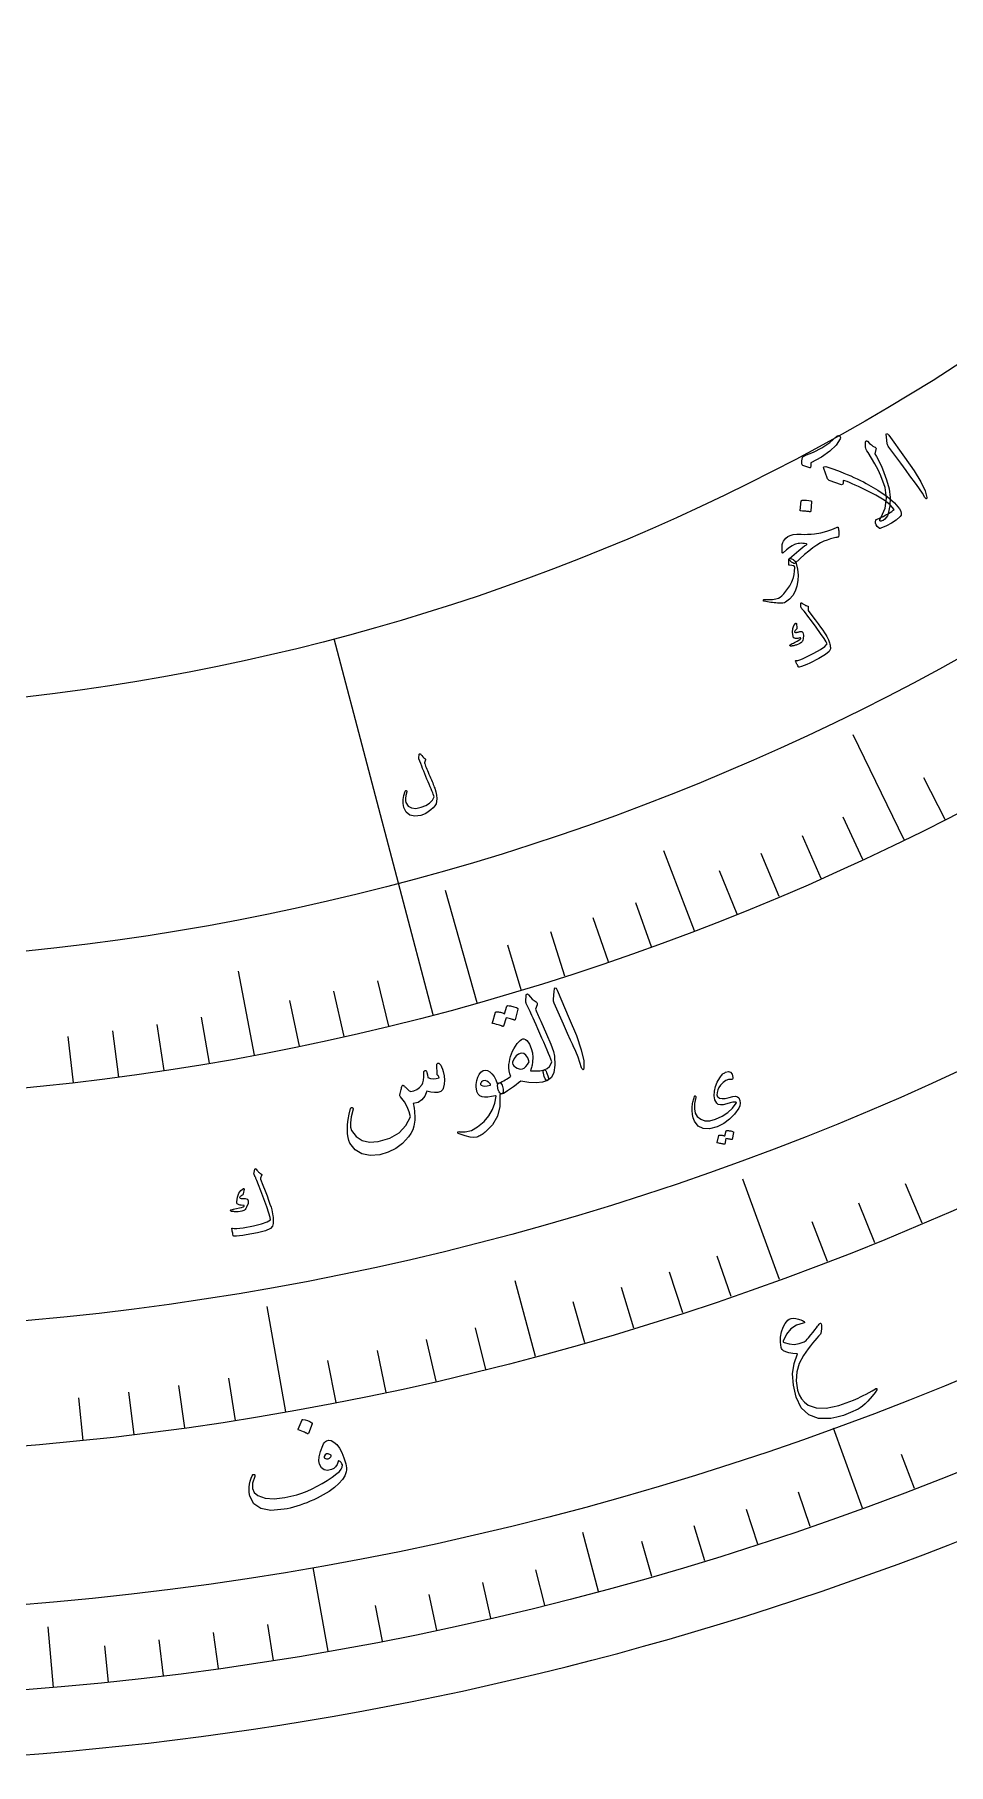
# Model space of a CAD drawing. Header units: millimetres. Extents: x -62 to 62, y -62 to 70.
# Drawn here: x 4.93 to 22.42, y -62 to -28.91 of the extents above; entities that cross this region are included whole.
import ezdxf

# ---------------------------------------------------------------- set-up
doc = ezdxf.new("R2010")
doc.units = ezdxf.units.MM
for name, color, linetype in [('CUT_OUTER', 1, 'Continuous'), ('ENGRAVE', 7, 'Continuous'), ('ENGRAVE_FINE', 8, 'Continuous'), ('TEXT', 5, 'Continuous')]:
    doc.layers.add(name, color=color, linetype=linetype)

msp = doc.modelspace()

# ---------------------------------------------------------------- linework, layer by layer
at = {"layer": 'CUT_OUTER'}
msp.add_arc((0.0001, -0.0001), 61.9999, 178.792518, 0.351695, dxfattribs=at)
at = {"layer": 'ENGRAVE'}
for points in [[(12.563, -47.6621), (10.6667, -40.4678)], [(21.5772, -44.3162), (20.6001, -42.3095)], [(17.5637, -46.0545), (16.9805, -44.5252)], [(13.4082, -47.4312), (12.8011, -45.2834)], [(9.1442, -48.4344), (8.8405, -46.826)], [(19.1908, -52.7262), (18.491, -50.8035)], [(14.5223, -54.1981), (14.134, -52.7488)], [(9.7434, -55.2576), (9.3881, -53.2426)], [(20.7811, -57.0957), (20.2245, -55.5664)], [(15.7258, -58.6897), (15.425, -57.5668)], [(10.5509, -59.8369), (10.2683, -58.2341)], [(5.2956, -60.5288), (5.1943, -59.3707)]]:
    msp.add_lwpolyline(points, dxfattribs=at)
for radius in [60.76, 60.76, 59.1325, 56.11, 56.11, 53.723, 49.29, 49.29, 46.686, 41.85, 41.85]:
    msp.add_circle((0, 0), radius, dxfattribs=at)
at = {"layer": 'ENGRAVE_FINE'}
for points in [[(22.36, -43.9265), (21.9549, -43.1308)], [(20.7874, -44.6921), (20.4109, -43.8826)], [(19.9909, -45.054), (19.6288, -44.238)], [(19.188, -45.4018), (18.8404, -44.5794)], [(18.3788, -45.7353), (18.0459, -44.9069)], [(16.743, -46.3592), (16.4397, -45.5195)], [(15.9167, -46.6493), (15.6284, -45.8044)], [(15.0854, -46.9248), (14.8121, -46.0748)], [(14.2491, -47.1854), (13.991, -46.3308)], [(10.8606, -48.0786), (10.6639, -47.2077)], [(11.7137, -47.8779), (11.5016, -47.0107)], [(10.004, -48.2641), (9.8228, -47.3899)], [(6.548, -48.8531), (6.4294, -47.9682)], [(7.4159, -48.7289), (7.2816, -47.8463)], [(8.2814, -48.5893), (8.1314, -47.7092)], [(5.678, -48.9619), (5.5752, -48.075)], [(21.9239, -51.6495), (21.6041, -50.8962)], [(21.0192, -52.0243), (20.7126, -51.2655)], [(20.108, -52.3832), (19.8147, -51.6192)], [(17.3389, -53.3638), (17.086, -52.5854)], [(18.2676, -53.053), (18.0012, -52.2792)], [(16.405, -53.6583), (16.1657, -52.8756)], [(15.466, -53.9364), (15.2404, -53.1497)], [(12.622, -54.6719), (12.4379, -53.8745)], [(13.5742, -54.4433), (13.3762, -53.6492)], [(11.6659, -54.8839), (11.4958, -54.0833)], [(10.7063, -55.0791), (10.5501, -54.2757)], [(6.8381, -55.6918), (6.7384, -54.8795)], [(7.809, -55.5639), (7.6951, -54.7535)], [(8.7775, -55.4192), (8.6495, -54.6109)], [(5.8651, -55.8026), (5.7795, -54.9887)], [(21.7744, -56.7243), (21.5245, -56.0732)], [(19.7815, -57.4497), (19.5544, -56.7902)], [(18.7759, -57.7862), (18.5603, -57.1228)], [(17.7645, -58.1051), (17.5606, -57.4381)], [(16.7477, -58.4063), (16.5555, -57.7358)], [(13.668, -59.2027), (13.5111, -58.5231)], [(14.6992, -58.9552), (14.5304, -58.2784)], [(12.6327, -59.4322), (12.4877, -58.75)], [(11.5936, -59.6437), (11.4605, -58.959)], [(8.4562, -60.1687), (8.3591, -59.478)], [(9.505, -60.0119), (9.3958, -59.323)], [(6.3511, -60.4272), (6.2782, -59.7335)], [(7.4048, -60.3071), (7.3198, -59.6148)]]:
    msp.add_lwpolyline(points, dxfattribs=at)
at = {"layer": 'TEXT'}
for points in [[(20.2906, -36.5963), (20.3044, -36.5867), (20.318, -36.5829), (20.3313, -36.585), (20.3444, -36.5928), (20.3547, -36.6044), (20.3597, -36.6173), (20.3595, -36.6318), (20.3539, -36.6476), (20.2738, -36.7644), (20.1537, -36.8796), (19.9936, -36.9927), (19.7935, -37.1033), (19.7943, -37.1243), (19.7941, -37.1434), (19.7929, -37.1607), (19.7908, -37.1762), (19.7877, -37.1873), (19.7832, -37.1945), (19.7771, -37.1977), (19.7695, -37.197), (19.6376, -37.1528), (19.6233, -37.1402), (19.6174, -37.1112), (19.6198, -37.066), (19.6304, -37.0045), (19.6359, -36.9927), (19.6451, -36.9825), (19.658, -36.9738), (19.6747, -36.9667), (19.8436, -36.9), (20.0027, -36.816), (20.1518, -36.7147), (20.2906, -36.5963)], [(21.2727, -38.0757), (21.2573, -38.116), (21.2355, -38.1511), (21.2075, -38.181), (21.1732, -38.2056), (21.1515, -38.2161), (21.1345, -38.221), (21.1223, -38.2202), (21.1149, -38.2138), (21.1119, -38.202), (21.1143, -38.1866), (21.1219, -38.1676), (21.1349, -38.1452), (21.2127, -37.9714), (21.2383, -37.7814), (21.2119, -37.5756), (21.1339, -37.3539), (21.0788, -37.2368), (21.0191, -37.1227), (20.9548, -37.0114), (20.8859, -36.9031), (20.8659, -36.8717), (20.8517, -36.8458), (20.8433, -36.8254), (20.8406, -36.8105), (20.8405, -36.7888), (20.8404, -36.7696), (20.8401, -36.7528), (20.8398, -36.7385), (20.8395, -36.7266), (20.8394, -36.717), (20.8394, -36.7098), (20.8395, -36.7048), (20.8413, -36.6976), (20.844, -36.692), (20.8476, -36.688), (20.8521, -36.6856), (20.8589, -36.6846), (20.8648, -36.6851), (20.8697, -36.687), (20.8736, -36.6903), (20.9144, -36.731), (20.9499, -36.7622), (20.9801, -36.7842), (21.005, -36.7967), (21.0234, -36.8053), (21.035, -36.8171), (21.0399, -36.8321), (21.038, -36.8504), (21.0181, -36.9318), (21.0486, -36.9834), (21.0783, -37.0381), (21.1072, -37.0957), (21.1352, -37.1564), (21.1626, -37.2201), (21.1895, -37.287), (21.2159, -37.3571), (21.2418, -37.4303), (21.2886, -37.6019), (21.3095, -37.7666), (21.3042, -37.9246), (21.2727, -38.0757)], [(21.237, -36.6075), (21.2345, -36.564), (21.2412, -36.5443), (21.2573, -36.5483), (21.2828, -36.576), (21.5828, -36.9967), (21.7666, -37.255), (21.8995, -37.4696), (21.9809, -37.6406), (22.0108, -37.7681), (22.0099, -37.7805), (22.0073, -37.7884), (22.003, -37.7918), (21.997, -37.7907), (21.9907, -37.7873), (21.9843, -37.7817), (21.978, -37.774), (21.9717, -37.7641), (21.9259, -37.6855), (21.8738, -37.6043), (21.8152, -37.5203), (21.7503, -37.4337), (21.7338, -37.4108), (21.6886, -37.3494), (21.6147, -37.2493), (21.5121, -37.1107), (21.2823, -36.8045), (21.2713, -36.7875), (21.2628, -36.7709), (21.257, -36.7546), (21.2537, -36.7386)], [(21.0486, -38.1856), (21.1153, -38.1561), (21.1749, -38.1281), (21.2276, -38.1015), (21.2733, -38.0766), (21.3121, -38.0533), (21.3444, -38.0316), (21.37, -38.0118), (21.389, -37.9936), (21.3105, -37.908), (21.1932, -37.8181), (21.0376, -37.7238), (20.844, -37.6245), (20.7704, -37.5893), (20.7023, -37.5574), (20.6397, -37.5288), (20.5827, -37.5036), (20.5312, -37.4819), (20.4853, -37.4638), (20.4451, -37.4494), (20.4104, -37.4387), (20.4092, -37.5015), (20.4008, -37.5135), (20.39, -37.5203), (20.377, -37.5217), (20.3616, -37.5178), (20.1624, -37.4488), (20.1421, -37.4388), (20.1252, -37.4253), (20.1118, -37.4085), (20.1018, -37.3884), (20.0406, -37.2139), (20.0368, -37.2013), (20.036, -37.1913), (20.038, -37.184), (20.0428, -37.1793), (20.0761, -37.1767), (20.1389, -37.1912), (20.2315, -37.2227), (20.354, -37.2709), (20.4224, -37.2989), (20.4891, -37.3271), (20.554, -37.3554), (20.6173, -37.3839), (20.6788, -37.4125), (20.7387, -37.4413), (20.7967, -37.4702), (20.8531, -37.4994), (21.0724, -37.6242), (21.2516, -37.7462), (21.3902, -37.8659), (21.4878, -37.9837), (21.5124, -38.0302), (21.5229, -38.0705), (21.5193, -38.1047), (21.5014, -38.1327), (21.423, -38.1994), (21.3349, -38.2586), (21.237, -38.3103), (21.1295, -38.3544), (21.1194, -38.3581), (21.1105, -38.3595), (21.1029, -38.3588), (21.0964, -38.3559), (21.0635, -38.3244), (21.0418, -38.2907), (21.0312, -38.2547), (21.0318, -38.2165), (21.0342, -38.2039), (21.0378, -38.1946), (21.0426, -38.1885), (21.0486, -38.1856)], [(19.6087, -37.8316), (19.6098, -37.8281), (19.6123, -37.825), (19.6162, -37.8224), (19.6214, -37.8203), (19.6647, -37.8164), (19.7076, -37.8169), (19.7501, -37.8216), (19.7923, -37.8307), (19.7971, -37.8329), (19.8003, -37.836), (19.802, -37.8399), (19.802, -37.8446), (19.7894, -38.0312), (19.7879, -38.0362), (19.7842, -38.0392), (19.7782, -38.0401), (19.77, -38.0389), (19.7629, -38.0379), (19.7518, -38.0365), (19.7367, -38.0349), (19.7177, -38.0329), (19.6945, -38.0307), (19.6669, -38.0285), (19.6349, -38.0261), (19.5985, -38.0236), (19.5934, -38.0227), (19.5901, -38.0209), (19.5887, -38.0181), (19.5891, -38.0143)], [(20.3156, -38.3455), (20.3199, -38.3657), (20.3233, -38.3859), (20.326, -38.4064), (20.3278, -38.427), (20.3286, -38.4476), (20.3282, -38.4683), (20.3266, -38.489), (20.3238, -38.5098), (20.322, -38.5165), (20.3182, -38.5217), (20.3123, -38.5252), (20.3044, -38.5272), (20.2868, -38.5303), (20.267, -38.5344), (20.245, -38.5393), (20.2208, -38.545), (20.1945, -38.5519), (20.1662, -38.56), (20.1359, -38.5695), (20.1036, -38.5802), (20.0416, -38.6042), (19.9755, -38.6372), (19.9054, -38.6793), (19.8312, -38.7304), (19.7525, -38.7905), (19.6693, -38.8594), (19.5813, -38.9371), (19.4886, -39.0237), (19.4791, -39.0294), (19.4647, -39.0279), (19.4456, -39.0192), (19.4217, -39.0031), (19.3998, -38.9857), (19.3838, -38.972), (19.3739, -38.9622), (19.37, -38.9561), (19.37, -38.9508), (19.371, -38.9462), (19.3729, -38.9423), (19.3757, -38.9391), (19.4251, -38.8954), (19.472, -38.8544), (19.5166, -38.8161), (19.5589, -38.7805), (19.5989, -38.7478), (19.6368, -38.7184), (19.6727, -38.6922), (19.7065, -38.6691), (19.7129, -38.6638), (19.7144, -38.6592), (19.7109, -38.6554), (19.7026, -38.6523), (19.6686, -38.6474), (19.6364, -38.6444), (19.6059, -38.6433), (19.5771, -38.6442), (19.5499, -38.647), (19.5242, -38.6518), (19.5, -38.6587), (19.4773, -38.6676), (19.4314, -38.6919), (19.38, -38.7264), (19.323, -38.7708), (19.2604, -38.8253), (19.2584, -38.828), (19.2562, -38.8297), (19.2537, -38.8303), (19.251, -38.8299), (19.2485, -38.8287), (19.2465, -38.8269), (19.2452, -38.8244), (19.2445, -38.8215), (19.2402, -38.7591), (19.24, -38.7064), (19.244, -38.6634), (19.2522, -38.63), (19.2664, -38.6021), (19.2873, -38.5738), (19.3149, -38.545), (19.3493, -38.5157), (19.3935, -38.4906), (19.4508, -38.4745), (19.5211, -38.4673), (19.6044, -38.4689), (19.6663, -38.4717), (19.7302, -38.4712), (19.7961, -38.4676), (19.864, -38.4609), (19.9855, -38.4403), (20.0963, -38.4129), (20.1963, -38.3787), (20.2853, -38.3378), (20.297, -38.3331), (20.3059, -38.3328), (20.3121, -38.3369), (20.3156, -38.3455)], [(19.371, -38.9532), (19.3738, -38.9429), (19.3802, -38.9363), (19.3903, -38.9335), (19.404, -38.9345), (19.4215, -38.9385), (19.4381, -38.945), (19.4539, -38.954), (19.4689, -38.9654), (19.4821, -38.9781), (19.4932, -38.9926), (19.5023, -39.0091), (19.5094, -39.0274), (19.5364, -39.1402), (19.5483, -39.2503), (19.545, -39.3576), (19.5264, -39.4622), (19.4931, -39.559), (19.4457, -39.643), (19.3844, -39.714), (19.3092, -39.7721), (19.287, -39.7807), (19.2534, -39.7858), (19.2082, -39.7873), (19.1515, -39.7853), (19.1209, -39.7833), (19.0899, -39.7806), (19.0586, -39.7771), (19.027, -39.7729), (18.9952, -39.7682), (18.9632, -39.7632), (18.9312, -39.758), (18.899, -39.7525), (18.8925, -39.7505), (18.888, -39.7467), (18.8856, -39.741), (18.8853, -39.7335), (18.8869, -39.7261), (18.8906, -39.7211), (18.8962, -39.7183), (18.9037, -39.7177), (18.947, -39.7191), (18.9874, -39.7191), (19.025, -39.7178), (19.0598, -39.7153), (19.092, -39.7113), (19.1219, -39.7058), (19.1494, -39.6988), (19.1745, -39.6903), (19.2037, -39.6731), (19.2366, -39.6457), (19.273, -39.608), (19.313, -39.5601), (19.3336, -39.5334), (19.3529, -39.5069), (19.3707, -39.4807), (19.3872, -39.4547), (19.4022, -39.4288), (19.4157, -39.403), (19.4277, -39.3771), (19.4382, -39.3512), (19.4565, -39.2967), (19.4705, -39.238), (19.4801, -39.1748), (19.4854, -39.1074), (19.4793, -39.0895), (19.4598, -39.0761), (19.427, -39.0674), (19.3808, -39.0632), (19.3747, -39.0625), (19.3705, -39.0602), (19.3681, -39.0564), (19.3677, -39.051)], [(19.6223, -39.7881), (19.6359, -39.7981), (19.6495, -39.8073), (19.663, -39.8156), (19.6764, -39.8231), (19.6899, -39.8296), (19.7035, -39.8352), (19.7173, -39.8399), (19.7311, -39.8436), (19.7372, -39.8466), (19.7412, -39.8516), (19.7431, -39.8585), (19.7429, -39.8675), (19.7393, -39.9161), (19.7392, -39.9213), (19.7393, -39.9255), (19.7398, -39.9288), (19.7406, -39.9311), (19.8113, -40.0228), (19.8746, -40.106), (19.9304, -40.1806), (19.9789, -40.2467), (20.0197, -40.3042), (20.0528, -40.3532), (20.0781, -40.3936), (20.0957, -40.4254), (20.1262, -40.4869), (20.1348, -40.5069), (20.1425, -40.5274), (20.1493, -40.5486), (20.1551, -40.5702), (20.16, -40.5925), (20.1638, -40.6153), (20.1666, -40.6388), (20.1682, -40.663), (20.145, -40.7115), (20.0712, -40.773), (19.9467, -40.8472), (19.7713, -40.9336), (19.7153, -40.9583), (19.6629, -40.9796), (19.614, -40.9976), (19.5685, -41.0123), (19.5639, -41.0125), (19.5599, -41.0114), (19.5567, -41.009), (19.5542, -41.0052), (19.5438, -40.9864), (19.5345, -40.9692), (19.5263, -40.9537), (19.5191, -40.9397), (19.5129, -40.9273), (19.5077, -40.9161), (19.5033, -40.9063), (19.4999, -40.8977), (19.4982, -40.8928), (19.4986, -40.8894), (19.5011, -40.8875), (19.5057, -40.8872), (19.5396, -40.882), (19.5809, -40.8703), (19.6295, -40.8521), (19.6856, -40.8273), (19.8502, -40.7474), (19.9749, -40.6768), (20.0599, -40.6157), (20.1053, -40.5645), (20.0863, -40.5263), (20.0442, -40.4608), (19.9789, -40.3678), (19.8907, -40.2473), (19.8015, -40.1272), (19.7336, -40.0364), (19.6872, -39.9751), (19.662, -39.9434), (19.6548, -39.9348), (19.6481, -39.9268), (19.6418, -39.9193), (19.636, -39.9124), (19.6308, -39.9062), (19.626, -39.9006), (19.6218, -39.8958), (19.6181, -39.8916), (19.6108, -39.8822), (19.6056, -39.8724), (19.6025, -39.8621), (19.6014, -39.8515), (19.6014, -39.7922), (19.6017, -39.788), (19.6028, -39.7849), (19.6045, -39.7828), (19.6069, -39.7817), (19.6107, -39.7819), (19.6145, -39.783), (19.6184, -39.7851), (19.6223, -39.7881)], [(19.5014, -40.1715), (19.5039, -40.1706), (19.5064, -40.1706), (19.5089, -40.1713), (19.5113, -40.1729), (19.5128, -40.1746), (19.5139, -40.1767), (19.5149, -40.179), (19.5156, -40.1817), (19.5218, -40.2611), (19.5219, -40.2695), (19.5211, -40.2763), (19.5193, -40.2816), (19.5167, -40.2854), (19.5032, -40.2975), (19.4927, -40.3099), (19.4852, -40.3225), (19.4808, -40.3354), (19.4813, -40.3408), (19.486, -40.3446), (19.4949, -40.3467), (19.508, -40.3472), (19.5162, -40.3462), (19.5245, -40.345), (19.533, -40.3435), (19.5417, -40.3418), (19.5505, -40.3397), (19.5597, -40.3373), (19.5692, -40.3345), (19.5791, -40.3314), (19.6172, -40.3293), (19.6407, -40.3517), (19.6494, -40.3985), (19.6432, -40.4699), (19.6376, -40.493), (19.6304, -40.5123), (19.6219, -40.5278), (19.6119, -40.5395), (19.5993, -40.5492), (19.5806, -40.5597), (19.5557, -40.5711), (19.5245, -40.5832), (19.5085, -40.5891), (19.493, -40.5941), (19.4781, -40.5983), (19.4637, -40.6016), (19.45, -40.6042), (19.4371, -40.6065), (19.425, -40.6085), (19.4137, -40.61), (19.406, -40.6095), (19.3998, -40.6077), (19.3951, -40.6046), (19.392, -40.6002), (19.3904, -40.5948), (19.391, -40.5902), (19.394, -40.5862), (19.3991, -40.5828), (19.4161, -40.5733), (19.4354, -40.5627), (19.4572, -40.5512), (19.4815, -40.5387), (19.5266, -40.5153), (19.5611, -40.4953), (19.5848, -40.4787), (19.5977, -40.4655), (19.599, -40.463), (19.5992, -40.4605), (19.5982, -40.458), (19.596, -40.4555), (19.594, -40.4542), (19.5911, -40.4535), (19.5874, -40.4535), (19.5829, -40.454), (19.5423, -40.4628), (19.5249, -40.4657), (19.5092, -40.4663), (19.4951, -40.4646), (19.4825, -40.4605), (19.4706, -40.4544), (19.4615, -40.4465), (19.4552, -40.4369), (19.4518, -40.4256), (19.4403, -40.3433), (19.4447, -40.2736), (19.4651, -40.2163), (19.5014, -40.1715)], [(12.2963, -42.6808), (12.2974, -42.6761), (12.2995, -42.6723), (12.3026, -42.6694), (12.3068, -42.6676), (12.3113, -42.6671), (12.3156, -42.6684), (12.3196, -42.6713), (12.3235, -42.6759), (12.3447, -42.7032), (12.3656, -42.726), (12.386, -42.7444), (12.4061, -42.7584), (12.4124, -42.7637), (12.4159, -42.7709), (12.4165, -42.78), (12.4142, -42.791), (12.4123, -42.7966), (12.4105, -42.8019), (12.4089, -42.8071), (12.4073, -42.812), (12.4059, -42.8166), (12.4045, -42.8208), (12.4032, -42.8246), (12.4019, -42.8281), (12.4, -42.8343), (12.3993, -42.8413), (12.3999, -42.8489), (12.4018, -42.8573), (12.4101, -42.8801), (12.4195, -42.9048), (12.43, -42.9315), (12.4416, -42.9602), (12.4543, -42.9908), (12.4679, -43.0234), (12.4824, -43.0581), (12.4979, -43.0947), (12.514, -43.1311), (12.5288, -43.1654), (12.5423, -43.1976), (12.5547, -43.2277), (12.5658, -43.2557), (12.576, -43.2818), (12.5851, -43.3059), (12.5932, -43.328), (12.6144, -43.3943), (12.6273, -43.4591), (12.632, -43.5226), (12.6283, -43.5846), (12.6184, -43.6233), (12.597, -43.6625), (12.5642, -43.7023), (12.52, -43.7425), (12.4701, -43.7796), (12.4218, -43.8094), (12.375, -43.832), (12.3299, -43.8474), (12.2107, -43.8638), (12.1166, -43.8436), (12.0477, -43.7869), (12.0039, -43.6939), (11.9898, -43.6195), (11.9892, -43.5429), (12.0022, -43.4643), (12.0285, -43.3836), (12.0309, -43.3786), (12.0338, -43.3752), (12.0373, -43.3732), (12.0414, -43.3727), (12.0461, -43.3731), (12.0499, -43.3744), (12.0528, -43.3764), (12.0548, -43.3792), (12.0569, -43.3836), (12.058, -43.3881), (12.058, -43.3927), (12.057, -43.3974), (12.0429, -43.4663), (12.0358, -43.5235), (12.0358, -43.5692), (12.0429, -43.6033), (12.0854, -43.6691), (12.1482, -43.7059), (12.2312, -43.7136), (12.3344, -43.692), (12.4228, -43.6562), (12.4938, -43.6113), (12.5472, -43.5573), (12.5831, -43.4942), (12.5753, -43.471), (12.5655, -43.4441), (12.5539, -43.4134), (12.5404, -43.379), (12.5248, -43.3409), (12.5072, -43.2988), (12.4874, -43.2529), (12.4656, -43.2032), (12.4437, -43.1517), (12.4223, -43.1009), (12.4016, -43.0509), (12.3815, -43.0016), (12.362, -42.953), (12.3433, -42.9051), (12.3253, -42.858), (12.3081, -42.8115), (12.2896, -42.7673), (12.2884, -42.762), (12.2877, -42.7569), (12.2876, -42.752), (12.2882, -42.7473)], [(14.3343, -47.4061), (14.3381, -47.3644), (14.3408, -47.3314), (14.3426, -47.3071), (14.3433, -47.2915), (14.3445, -47.2813), (14.3475, -47.2734), (14.3525, -47.2677), (14.3593, -47.2643), (14.3679, -47.2632), (14.376, -47.2654), (14.3836, -47.2709), (14.3907, -47.2796), (14.424, -47.3228), (14.4595, -47.36), (14.4972, -47.3912), (14.5371, -47.4165), (14.5487, -47.425), (14.5548, -47.4366), (14.5556, -47.4515), (14.5509, -47.4696), (14.5234, -47.5551), (14.5364, -47.5857), (14.5492, -47.6157), (14.5619, -47.6451), (14.5743, -47.6739), (14.5867, -47.7022), (14.5988, -47.7299), (14.6108, -47.7571), (14.6226, -47.7836), (14.732, -48.0295), (14.8123, -48.2233), (14.8635, -48.3651), (14.8853, -48.4549), (14.8913, -48.6281), (14.8711, -48.7635), (14.8247, -48.8611), (14.7522, -48.9208), (14.7499, -48.9215), (14.7476, -48.9222), (14.7453, -48.9229), (14.743, -48.9236), (14.7255, -48.9149), (14.7079, -48.8882), (14.6902, -48.8434), (14.6724, -48.7808), (14.6677, -48.757), (14.669, -48.7383), (14.6766, -48.7245), (14.6903, -48.7157), (14.7449, -48.6866), (14.7869, -48.6511), (14.8162, -48.609), (14.8329, -48.5605), (14.8164, -48.5134), (14.7964, -48.4603), (14.7728, -48.4011), (14.7457, -48.3358), (14.7152, -48.2647), (14.6817, -48.188), (14.6451, -48.1057), (14.6055, -48.0178), (14.5673, -47.9311), (14.5327, -47.8533), (14.5018, -47.7843), (14.4746, -47.7242), (14.4512, -47.6729), (14.432, -47.6302), (14.417, -47.5962), (14.4061, -47.5709), (14.3445, -47.4478), (14.3399, -47.4352), (14.3367, -47.424), (14.3348, -47.4144), (14.3343, -47.4061)], [(14.8786, -47.2132), (14.8865, -47.1645), (14.8989, -47.1444), (14.9157, -47.1528), (14.937, -47.1897), (15.1646, -47.7293), (15.3038, -48.0605), (15.3975, -48.3307), (15.4452, -48.54), (15.4467, -48.6885), (15.4426, -48.702), (15.4378, -48.71), (15.4322, -48.7127), (15.4258, -48.7101), (15.4197, -48.7047), (15.4141, -48.6969), (15.409, -48.6868), (15.4044, -48.6744), (15.3733, -48.5761), (15.3358, -48.4733), (15.2918, -48.366), (15.2415, -48.2542), (15.229, -48.2247), (15.1942, -48.1456), (15.1372, -48.0166), (15.0581, -47.8378), (14.8797, -47.4423), (14.8718, -47.4208), (14.8666, -47.4003), (14.8641, -47.3808), (14.8644, -47.3623)], [(13.9751, -47.4959), (13.977, -47.4922), (13.9804, -47.4894), (13.9853, -47.4873), (13.9916, -47.4861), (14.016, -47.488), (14.04, -47.491), (14.0636, -47.4951), (14.0867, -47.5001), (14.1096, -47.5064), (14.1324, -47.5139), (14.1551, -47.5226), (14.1778, -47.5326), (14.1827, -47.5363), (14.1857, -47.5408), (14.1869, -47.5462), (14.1861, -47.5525), (14.1302, -47.7578), (14.1279, -47.761), (14.1236, -47.7623), (14.1171, -47.7617), (14.1086, -47.7592), (14.1025, -47.7565), (14.0928, -47.7531), (14.0795, -47.749), (14.0627, -47.7442), (14.0422, -47.7387), (14.0178, -47.7323), (13.9895, -47.7251), (13.9573, -47.7169), (13.9113, -47.8766), (13.9085, -47.8819), (13.9037, -47.8843), (13.8969, -47.884), (13.8881, -47.8808), (13.8804, -47.8781), (13.8685, -47.8741), (13.8522, -47.8689), (13.8316, -47.8625), (13.8064, -47.8549), (13.7764, -47.8462), (13.7415, -47.8365), (13.7017, -47.8256), (13.6972, -47.8232), (13.6947, -47.8202), (13.6941, -47.8166), (13.6955, -47.8125), (13.7573, -47.6139), (13.7593, -47.6103), (13.7627, -47.6074), (13.7676, -47.6054), (13.7739, -47.6042), (13.7944, -47.605), (13.8147, -47.6069), (13.8347, -47.61), (13.8544, -47.6143), (13.8739, -47.6195), (13.893, -47.6257), (13.9117, -47.6327), (13.9301, -47.6405)], [(14.2771, -48.1214), (14.2804, -48.1205), (14.2834, -48.1198), (14.2862, -48.1194), (14.2887, -48.1192), (14.2912, -48.1191), (14.2937, -48.1193), (14.2962, -48.1195), (14.2988, -48.1199), (14.3297, -48.1332), (14.3579, -48.1551), (14.3835, -48.1855), (14.4063, -48.2245), (14.4405, -48.3072), (14.4617, -48.3911), (14.4699, -48.4761), (14.465, -48.5621), (14.4621, -48.5828), (14.4587, -48.6037), (14.4547, -48.6248), (14.4502, -48.646), (14.445, -48.6674), (14.4393, -48.6889), (14.4329, -48.7107), (14.4261, -48.7326), (14.4645, -48.7341), (14.5014, -48.7347), (14.5368, -48.7343), (14.5707, -48.733), (14.6031, -48.7305), (14.6338, -48.7268), (14.6629, -48.7219), (14.6903, -48.7157), (14.7017, -48.7162), (14.7129, -48.7244), (14.724, -48.7405), (14.735, -48.7644), (14.7575, -48.8264), (14.7679, -48.8732), (14.7661, -48.9046), (14.7522, -48.9208), (14.6534, -48.9498), (14.5349, -48.9609), (14.3969, -48.954), (14.2394, -48.9287), (14.1993, -48.9639), (14.1537, -49.0007), (14.1025, -49.039), (14.0458, -49.0788), (13.9885, -49.1168), (13.9419, -49.1455), (13.9061, -49.1649), (13.881, -49.1751), (13.8672, -49.1756), (13.8532, -49.1693), (13.8393, -49.1562), (13.8253, -49.1364), (13.8188, -49.1246), (13.8133, -49.1126), (13.8088, -49.1002), (13.8053, -49.0876), (13.8026, -49.0748), (13.8002, -49.0618), (13.7984, -49.0488), (13.7969, -49.0356), (13.7973, -49.0104), (13.8017, -48.991), (13.8103, -48.9771), (13.8228, -48.9689), (13.8541, -48.9537), (13.8843, -48.9382), (13.9136, -48.9226), (13.9418, -48.9067), (13.9694, -48.8906), (13.9965, -48.8741), (14.0232, -48.8572), (14.0495, -48.84), (14.0304, -48.7899), (14.0182, -48.7357), (14.0129, -48.6773), (14.0144, -48.6148), (14.0209, -48.5629), (14.0312, -48.5115), (14.0451, -48.4606), (14.0626, -48.4101), (14.084, -48.36), (14.1096, -48.3103), (14.1394, -48.2608), (14.1733, -48.2116), (14.2009, -48.1774), (14.2274, -48.151), (14.2528, -48.1323), (14.2771, -48.1214)], [(12.6349, -48.6178), (12.6363, -48.6066), (12.6396, -48.5981), (12.6447, -48.5922), (12.6518, -48.5888), (12.6616, -48.5875), (12.6707, -48.5888), (12.6789, -48.5928), (12.6862, -48.5995), (12.7068, -48.6249), (12.7254, -48.6581), (12.7421, -48.6993), (12.7569, -48.7483), (12.773, -48.8305), (12.7781, -48.9113), (12.7719, -48.9907), (12.7546, -49.0686), (12.7468, -49.0883), (12.7368, -49.1046), (12.7247, -49.1174), (12.7105, -49.1268), (12.6551, -49.1449), (12.5917, -49.1506), (12.5206, -49.1437), (12.4418, -49.1243), (12.4036, -49.2191), (12.3477, -49.2898), (12.2742, -49.3362), (12.1832, -49.3583), (12.1923, -49.4077), (12.1995, -49.4557), (12.205, -49.502), (12.2088, -49.5468), (12.2108, -49.5904), (12.2111, -49.633), (12.2098, -49.6746), (12.2069, -49.7152), (12.1952, -49.79), (12.1722, -49.8621), (12.1379, -49.9314), (12.0922, -49.9979), (11.9769, -50.1205), (11.8467, -50.218), (11.7019, -50.2905), (11.5427, -50.3376), (11.3552, -50.3548), (11.1972, -50.3236), (11.0689, -50.2443), (10.9703, -50.1171), (10.95, -50.068), (10.9353, -50.0078), (10.9262, -49.9367), (10.9227, -49.8547), (10.9258, -49.7632), (10.9371, -49.6663), (10.9565, -49.5639), (10.984, -49.4561), (10.9866, -49.4491), (10.9904, -49.4437), (10.9955, -49.4398), (11.0018, -49.4375), (11.0085, -49.4366), (11.0145, -49.4371), (11.02, -49.4389), (11.0248, -49.4421), (11.0288, -49.4475), (11.031, -49.4535), (11.0316, -49.4603), (11.0305, -49.4677), (10.9969, -49.6106), (10.9802, -49.7257), (10.9804, -49.8129), (10.9978, -49.8723), (11.0864, -49.9921), (11.2014, -50.0678), (11.3426, -50.0993), (11.5099, -50.0863), (11.7326, -50.0196), (11.9103, -49.918), (12.0427, -49.7819), (12.1296, -49.6116), (12.1065, -49.519), (12.0673, -49.4247), (12.0121, -49.3288), (11.941, -49.2313), (11.9327, -49.2217), (11.9273, -49.2126), (11.9248, -49.204), (11.9251, -49.196), (11.9313, -49.1672), (11.9372, -49.1401), (11.943, -49.1147), (11.9486, -49.0911), (11.954, -49.0695), (11.9593, -49.0502), (11.9647, -49.0332), (11.9699, -49.0185), (11.9734, -49.012), (11.9779, -49.0086), (11.9835, -49.0083), (11.9901, -49.0111), (11.9937, -49.0136), (11.999, -49.0175), (12.0058, -49.0229), (12.0142, -49.0297), (12.0239, -49.0381), (12.0345, -49.048), (12.0462, -49.0596), (12.0589, -49.0727), (12.0843, -49.0977), (12.1049, -49.1153), (12.1206, -49.1255), (12.1314, -49.1284), (12.1926, -49.1186), (12.2501, -49.0934), (12.3036, -49.0528), (12.3532, -48.997), (12.3681, -48.9644), (12.3783, -48.9145), (12.3838, -48.8475), (12.3845, -48.7632), (12.3846, -48.7552), (12.3867, -48.7479), (12.3908, -48.7413), (12.397, -48.7355), (12.403, -48.7312), (12.4093, -48.7287), (12.4156, -48.728), (12.4222, -48.7291), (12.4346, -48.7412), (12.4448, -48.7675), (12.4528, -48.8078), (12.4586, -48.8622), (12.5122, -48.8789), (12.5665, -48.885), (12.6215, -48.8803), (12.6771, -48.865), (12.672, -48.8483), (12.6663, -48.8352), (12.66, -48.8256), (12.6531, -48.8196), (12.6456, -48.8142), (12.6403, -48.8081), (12.6374, -48.8015), (12.6368, -48.7943)], [(14.2466, -48.3935), (14.1941, -48.4121), (14.1493, -48.4474), (14.1121, -48.4993), (14.0824, -48.5679), (14.0799, -48.5885), (14.0881, -48.6109), (14.107, -48.6351), (14.1367, -48.6612), (14.1725, -48.6833), (14.2072, -48.6964), (14.2408, -48.7006), (14.2734, -48.6957), (14.3061, -48.68), (14.3377, -48.6526), (14.3684, -48.6133), (14.3979, -48.5622), (14.372, -48.4867), (14.3381, -48.4335), (14.2963, -48.4024), (14.2466, -48.3935)], [(13.8419, -49.2133), (13.8405, -49.4172), (13.7932, -49.6007), (13.6996, -49.7638), (13.5597, -49.9062), (13.5391, -49.9223), (13.5185, -49.9374), (13.4978, -49.9514), (13.4772, -49.9642), (13.4568, -49.9758), (13.4365, -49.986), (13.4165, -49.9947), (13.3967, -50.0019), (13.3443, -50.0084), (13.2705, -50.0005), (13.1754, -49.9781), (13.059, -49.9411), (13.046, -49.9348), (13.0374, -49.9277), (13.0332, -49.9197), (13.0336, -49.9109), (13.0375, -49.9031), (13.0441, -49.8983), (13.0533, -49.8965), (13.0652, -49.8977), (13.1775, -49.9034), (13.2936, -49.8724), (13.4134, -49.8048), (13.5364, -49.7004), (13.6303, -49.5922), (13.7003, -49.4758), (13.7464, -49.3514), (13.7687, -49.219), (13.7671, -49.215), (13.7649, -49.212), (13.762, -49.2102), (13.7585, -49.2095), (13.6776, -49.2271), (13.6073, -49.2367), (13.5475, -49.2384), (13.4984, -49.2321), (13.4565, -49.2131), (13.4244, -49.1796), (13.402, -49.1317), (13.3894, -49.0695), (13.3884, -49.061), (13.3878, -49.0523), (13.3874, -49.0434), (13.3872, -49.0343), (13.3872, -49.0248), (13.3874, -49.0148), (13.3878, -49.0043), (13.3884, -48.9933), (13.3974, -48.9203), (13.4153, -48.857), (13.4418, -48.8032), (13.4771, -48.7591), (13.5174, -48.7291), (13.5588, -48.7179), (13.6015, -48.7255), (13.6454, -48.7518), (13.689, -48.7933), (13.7278, -48.8449), (13.7616, -48.9064), (13.7906, -48.978), (13.7951, -48.9767), (13.7995, -48.9752), (13.8036, -48.9737), (13.8076, -48.972), (13.8115, -48.9703), (13.8157, -48.9688), (13.82, -48.9673), (13.8245, -48.966), (13.841, -48.9649), (13.8558, -48.9714), (13.8691, -48.9854), (13.8808, -49.0069), (13.8902, -49.0317), (13.897, -49.0574), (13.9013, -49.0842), (13.9031, -49.112), (13.9023, -49.1371), (13.8987, -49.1559), (13.8924, -49.1683), (13.8833, -49.1744), (13.8394, -49.1868), (13.8403, -49.191), (13.841, -49.1969), (13.8416, -49.2043), (13.8419, -49.2133)], [(13.6593, -48.9876), (13.6234, -48.9524), (13.5887, -48.9301), (13.5552, -48.9207), (13.5228, -48.9242), (13.5056, -48.9342), (13.4912, -48.9465), (13.4796, -48.9612), (13.4708, -48.9781), (13.4687, -48.9864), (13.4703, -48.9943), (13.4755, -49.0018), (13.4842, -49.0089), (13.5137, -49.0232), (13.552, -49.0279), (13.5992, -49.023), (13.6552, -49.0085), (13.6606, -49.0058), (13.6631, -49.0014), (13.6627, -48.9953), (13.6593, -48.9876)], [(18.2704, -48.9002), (18.218, -48.902), (18.1658, -48.9207), (18.1138, -48.9563), (18.0617, -49.0089), (18.0321, -49.0516), (18.0111, -49.0972), (17.9987, -49.1458), (17.9949, -49.1974), (17.9962, -49.207), (17.9994, -49.2163), (18.0045, -49.2253), (18.0116, -49.234), (18.0459, -49.2565), (18.093, -49.2656), (18.153, -49.2614), (18.2257, -49.2438), (18.2972, -49.2256), (18.3521, -49.2203), (18.3904, -49.2279), (18.4121, -49.2484), (18.4331, -49.3006), (18.4402, -49.3514), (18.4333, -49.4008), (18.4124, -49.4488), (18.3313, -49.5624), (18.2355, -49.6592), (18.1252, -49.739), (18.0004, -49.8018), (17.8544, -49.8433), (17.7326, -49.8389), (17.6352, -49.7889), (17.5623, -49.6934), (17.5394, -49.6349), (17.5253, -49.5677), (17.5199, -49.4916), (17.5231, -49.4067), (17.5261, -49.3823), (17.5296, -49.3586), (17.5336, -49.3356), (17.5381, -49.3131), (17.5432, -49.2912), (17.549, -49.2696), (17.5554, -49.2484), (17.5624, -49.2276), (17.5669, -49.2185), (17.5721, -49.2136), (17.5779, -49.2129), (17.5845, -49.2165), (17.5895, -49.222), (17.5924, -49.2283), (17.5934, -49.2354), (17.5924, -49.2431), (17.567, -49.3604), (17.5624, -49.4597), (17.5788, -49.541), (17.6162, -49.6041), (17.6844, -49.6603), (17.7654, -49.6882), (17.8591, -49.6878), (17.9653, -49.6589), (18.0936, -49.6005), (18.2026, -49.5302), (18.2922, -49.448), (18.3623, -49.3541), (18.3659, -49.347), (18.3662, -49.3412), (18.3629, -49.3366), (18.3562, -49.3334), (18.3332, -49.3312), (18.2965, -49.3358), (18.2459, -49.3472), (18.1815, -49.3652), (18.115, -49.3808), (18.0611, -49.384), (18.0198, -49.3747), (17.991, -49.353), (17.9703, -49.3227), (17.9552, -49.2886), (17.9456, -49.2506), (17.9417, -49.2087), (17.9465, -49.1218), (17.9659, -49.0363), (17.9997, -48.9522), (18.0479, -48.8695), (18.0614, -48.8492), (18.0749, -48.8308), (18.0885, -48.8145), (18.1023, -48.8001), (18.1161, -48.7877), (18.1297, -48.7772), (18.1432, -48.7686), (18.1566, -48.7619), (18.2132, -48.7466), (18.2558, -48.7581), (18.2842, -48.7965), (18.2986, -48.8617), (18.2982, -48.8809), (18.2934, -48.8937), (18.2841, -48.9001), (18.2704, -48.9002)], [(18.1712, -49.8839), (18.1724, -49.8815), (18.1746, -49.8794), (18.1777, -49.8779), (18.1819, -49.8768), (18.1983, -49.8768), (18.2144, -49.8776), (18.2303, -49.8791), (18.2459, -49.8813), (18.2614, -49.8842), (18.2769, -49.888), (18.2923, -49.8926), (18.3078, -49.898), (18.3112, -49.9001), (18.3133, -49.9029), (18.3143, -49.9063), (18.314, -49.9104), (18.2837, -50.0462), (18.2823, -50.0483), (18.2794, -50.0494), (18.2751, -50.0493), (18.2694, -50.0481), (18.2652, -50.0466), (18.2586, -50.0449), (18.2497, -50.0429), (18.2383, -50.0406), (18.2244, -50.038), (18.2079, -50.0351), (18.1888, -50.0317), (18.1671, -50.028), (18.1421, -50.1337), (18.1404, -50.1373), (18.1373, -50.1391), (18.1328, -50.1392), (18.1268, -50.1376), (18.1216, -50.1362), (18.1135, -50.1342), (18.1024, -50.1317), (18.0885, -50.1285), (18.0714, -50.1249), (18.0511, -50.1207), (18.0275, -50.1161), (18.0006, -50.1111), (17.9975, -50.1097), (17.9957, -50.1079), (17.9952, -50.1056), (17.996, -50.1029), (18.0301, -49.9712), (18.0312, -49.9687), (18.0334, -49.9667), (18.0366, -49.9651), (18.0408, -49.964), (18.0545, -49.9635), (18.0681, -49.9638), (18.0815, -49.9648), (18.0949, -49.9666), (18.108, -49.969), (18.121, -49.9721), (18.1337, -49.9757), (18.1463, -49.9799)], [(9.1762, -50.6161), (9.1875, -50.6308), (9.199, -50.6446), (9.2108, -50.6575), (9.2228, -50.6695), (9.2351, -50.6805), (9.2478, -50.6905), (9.2609, -50.6996), (9.2745, -50.7078), (9.28, -50.7127), (9.2827, -50.7192), (9.2826, -50.7271), (9.2797, -50.7366), (9.2612, -50.7869), (9.2594, -50.7923), (9.2583, -50.7968), (9.2578, -50.8004), (9.2579, -50.8032), (9.3049, -50.9215), (9.3467, -51.0286), (9.3832, -51.1244), (9.4144, -51.209), (9.4401, -51.2822), (9.4603, -51.344), (9.4749, -51.3944), (9.4838, -51.4334), (9.4975, -51.5076), (9.5005, -51.5314), (9.5024, -51.5555), (9.5032, -51.5798), (9.5028, -51.6045), (9.5012, -51.6295), (9.4983, -51.6549), (9.4941, -51.6806), (9.4886, -51.7066), (9.4493, -51.7508), (9.3527, -51.7935), (9.1986, -51.8343), (8.987, -51.8727), (8.9204, -51.8818), (8.8585, -51.8885), (8.8013, -51.8928), (8.7488, -51.8946), (8.7438, -51.8934), (8.74, -51.8911), (8.7373, -51.8875), (8.7359, -51.8828), (8.7306, -51.8598), (8.7259, -51.8388), (8.7219, -51.8198), (8.7185, -51.8029), (8.7157, -51.7879), (8.7135, -51.7745), (8.7119, -51.7628), (8.7108, -51.7527), (8.7105, -51.747), (8.712, -51.7435), (8.7152, -51.7423), (8.7202, -51.7433), (8.7576, -51.748), (8.8048, -51.7481), (8.8618, -51.7436), (8.9285, -51.7343), (9.1267, -51.6996), (9.28, -51.6627), (9.3884, -51.6238), (9.4519, -51.5834), (9.4433, -51.5373), (9.4186, -51.4552), (9.3778, -51.3371), (9.3209, -51.183), (9.2629, -51.0289), (9.2187, -50.9124), (9.1881, -50.8335), (9.1711, -50.7923), (9.1661, -50.7811), (9.1614, -50.7706), (9.157, -50.7608), (9.153, -50.7518), (9.1493, -50.7435), (9.1459, -50.7362), (9.143, -50.7298), (9.1403, -50.7243), (9.1354, -50.7122), (9.1329, -50.7002), (9.1327, -50.6884), (9.1348, -50.6768), (9.1527, -50.6141), (9.1544, -50.6098), (9.1564, -50.6068), (9.1589, -50.6051), (9.1618, -50.6046), (9.1657, -50.606), (9.1694, -50.6083), (9.1729, -50.6117), (9.1762, -50.6161)], [(8.9321, -50.985), (8.9349, -50.9849), (8.9376, -50.9856), (8.94, -50.9871), (8.9421, -50.9895), (8.9431, -50.9918), (8.9437, -50.9943), (8.944, -50.9971), (8.944, -51.0001), (8.9265, -51.086), (8.9241, -51.0948), (8.9212, -51.1018), (8.9177, -51.1069), (8.9137, -51.1101), (8.8958, -51.1188), (8.8809, -51.1287), (8.8692, -51.1399), (8.8606, -51.1522), (8.8595, -51.1581), (8.8633, -51.1634), (8.8721, -51.1684), (8.8859, -51.1728), (8.8948, -51.1743), (8.904, -51.1755), (8.9134, -51.1765), (8.9231, -51.1773), (8.9331, -51.1778), (8.9436, -51.178), (8.9545, -51.178), (8.9658, -51.1776), (9.0068, -51.1869), (9.0248, -51.2177), (9.0199, -51.2699), (8.9918, -51.3435), (8.9788, -51.3662), (8.9654, -51.3845), (8.9517, -51.3983), (8.9376, -51.4077), (8.9213, -51.4141), (8.8983, -51.4196), (8.8685, -51.424), (8.832, -51.4275), (8.8132, -51.4288), (8.7953, -51.4295), (8.7783, -51.4294), (8.7621, -51.4285), (8.7468, -51.4272), (8.7324, -51.4257), (8.719, -51.4241), (8.7066, -51.4223), (8.6986, -51.4195), (8.6926, -51.4157), (8.6886, -51.411), (8.6866, -51.4054), (8.6865, -51.3993), (8.6886, -51.3945), (8.6929, -51.3911), (8.6994, -51.3892), (8.7202, -51.3842), (8.7439, -51.3789), (8.7704, -51.3733), (8.7999, -51.3674), (8.8547, -51.3563), (8.8972, -51.3455), (8.9273, -51.3351), (8.945, -51.3251), (8.9471, -51.3229), (8.948, -51.3203), (8.9477, -51.3173), (8.9461, -51.314), (8.9444, -51.312), (8.9416, -51.3104), (8.9377, -51.3093), (8.9327, -51.3085), (8.8871, -51.3055), (8.8679, -51.3033), (8.8511, -51.2992), (8.8366, -51.2931), (8.8246, -51.285), (8.8138, -51.2749), (8.8066, -51.2639), (8.8029, -51.2518), (8.8026, -51.2388), (8.8154, -51.1483), (8.8412, -51.0758), (8.8801, -51.0214), (8.9321, -50.985)], [(19.3483, -53.5024), (19.3777, -53.4817), (19.4135, -53.4693), (19.4555, -53.4653), (19.5039, -53.4698), (19.5295, -53.4748), (19.5535, -53.4805), (19.5759, -53.487), (19.5967, -53.4943), (19.6157, -53.5021), (19.633, -53.5105), (19.6486, -53.5193), (19.6625, -53.5286), (19.6731, -53.5387), (19.6735, -53.5472), (19.6634, -53.5542), (19.6431, -53.5596), (19.5152, -53.5968), (19.4093, -53.6662), (19.3252, -53.7679), (19.2628, -53.9021), (19.2624, -53.9096), (19.2649, -53.9162), (19.2704, -53.9221), (19.2789, -53.9273), (19.3763, -53.9575), (19.4731, -53.9658), (19.5692, -53.9522), (19.6645, -53.9167), (19.6805, -53.907), (19.6996, -53.8907), (19.7221, -53.8679), (19.7478, -53.8385), (19.793, -53.7813), (19.833, -53.7308), (19.8676, -53.6869), (19.8969, -53.6498), (19.921, -53.6193), (19.9398, -53.5956), (19.9534, -53.5786), (19.9617, -53.5683), (19.9752, -53.5578), (19.985, -53.5591), (19.9912, -53.5721), (19.9938, -53.597), (19.9934, -53.665), (19.9902, -53.7167), (19.9842, -53.7521), (19.9753, -53.7712), (19.9398, -53.8078), (19.903, -53.8485), (19.8648, -53.8934), (19.8252, -53.9425), (19.7843, -53.9958), (19.742, -54.0532), (19.6983, -54.1148), (19.6532, -54.1806), (19.5698, -54.3332), (19.5222, -54.4939), (19.5106, -54.6626), (19.5352, -54.8395), (19.5656, -54.9297), (19.6097, -55.0079), (19.6677, -55.074), (19.7397, -55.128), (19.8904, -55.1807), (20.0856, -55.183), (20.325, -55.1343), (20.6081, -55.0342), (20.6506, -55.0153), (20.696, -54.994), (20.7444, -54.9704), (20.7957, -54.9444), (20.8497, -54.916), (20.9062, -54.8851), (20.9653, -54.8516), (21.0269, -54.8156), (21.0378, -54.8101), (21.0464, -54.8075), (21.0529, -54.8079), (21.0571, -54.8112), (21.0546, -54.8364), (21.0246, -54.8848), (20.9669, -54.9563), (20.8813, -55.0509), (20.828, -55.1051), (20.7797, -55.1486), (20.7365, -55.1815), (20.6986, -55.2036), (20.5515, -55.2711), (20.4148, -55.3235), (20.2885, -55.361), (20.1727, -55.3837), (19.9389, -55.3833), (19.7507, -55.315), (19.6084, -55.1792), (19.5116, -54.9763), (19.4573, -54.7464), (19.4435, -54.5315), (19.4698, -54.3317), (19.536, -54.1468), (19.4476, -54.1402), (19.3733, -54.1279), (19.313, -54.1099), (19.2669, -54.0862), (19.2527, -54.075), (19.2409, -54.0616), (19.2316, -54.0457), (19.2246, -54.0275), (19.2143, -53.9756), (19.2088, -53.9249), (19.2082, -53.8755), (19.2125, -53.8273), (19.2328, -53.7261), (19.2623, -53.6382), (19.3007, -53.5637), (19.3483, -53.5024)], [(10.054, -55.4085), (10.0562, -55.4053), (10.0597, -55.403), (10.0644, -55.4015), (10.0705, -55.401), (10.1156, -55.4107), (10.159, -55.4247), (10.2007, -55.4429), (10.2407, -55.4655), (10.2449, -55.4692), (10.2472, -55.4734), (10.2476, -55.4778), (10.2462, -55.4827), (10.1752, -55.6688), (10.1721, -55.6735), (10.1674, -55.6754), (10.1611, -55.6744), (10.1531, -55.6706), (10.1462, -55.6673), (10.1354, -55.6624), (10.1206, -55.656), (10.1019, -55.648), (10.0791, -55.6385), (10.0518, -55.6275), (10.02, -55.615), (9.9838, -55.601), (9.9789, -55.5985), (9.9761, -55.5956), (9.9756, -55.5923), (9.9771, -55.5886)], [(10.5246, -55.809), (10.5674, -55.7976), (10.6137, -55.8064), (10.6635, -55.8352), (10.717, -55.8841), (10.7692, -55.9511), (10.8153, -56.034), (10.8553, -56.1329), (10.889, -56.2479), (10.8985, -56.2901), (10.9032, -56.3301), (10.9033, -56.3679), (10.8986, -56.4035), (10.8722, -56.4777), (10.8258, -56.5526), (10.7594, -56.6281), (10.6729, -56.7042), (10.6229, -56.7413), (10.5707, -56.7772), (10.5164, -56.8118), (10.46, -56.8452), (10.4013, -56.8774), (10.3402, -56.9084), (10.2767, -56.9382), (10.2107, -56.9667), (10.1442, -56.9936), (10.0788, -57.0184), (10.0146, -57.041), (9.9515, -57.0615), (9.8895, -57.0797), (9.8283, -57.0956), (9.768, -57.1092), (9.7086, -57.1204), (9.4567, -57.142), (9.2635, -57.1074), (9.1294, -57.0172), (9.0543, -56.8716), (9.0471, -56.8362), (9.0427, -56.7952), (9.0411, -56.7487), (9.0423, -56.6966), (9.0484, -56.6387), (9.0606, -56.5814), (9.0788, -56.5249), (9.103, -56.4691), (9.1069, -56.4625), (9.1118, -56.4575), (9.1179, -56.4539), (9.125, -56.4519), (9.1322, -56.4518), (9.1383, -56.4538), (9.1434, -56.4579), (9.1473, -56.4642), (9.1499, -56.4715), (9.1508, -56.4784), (9.1499, -56.4851), (9.1472, -56.4915), (9.1067, -56.6185), (9.103, -56.7221), (9.1362, -56.8021), (9.2067, -56.8585), (9.3499, -56.9058), (9.5222, -56.919), (9.7234, -56.8977), (9.9531, -56.8418), (10.0524, -56.8092), (10.1509, -56.7715), (10.2485, -56.7286), (10.3453, -56.6806), (10.441, -56.6275), (10.5354, -56.5693), (10.6287, -56.506), (10.7206, -56.4376), (10.7685, -56.3964), (10.8028, -56.3552), (10.8233, -56.314), (10.8302, -56.2729), (10.8175, -56.248), (10.8008, -56.2261), (10.7801, -56.2073), (10.7555, -56.1915), (10.7529, -56.191), (10.7501, -56.1931), (10.7474, -56.1977), (10.7445, -56.205), (10.7227, -56.2619), (10.6946, -56.3068), (10.6603, -56.3399), (10.6196, -56.3609), (10.5411, -56.3768), (10.4761, -56.365), (10.4248, -56.3255), (10.3872, -56.2585), (10.3759, -56.1952), (10.3825, -56.1141), (10.407, -56.0152), (10.4491, -55.8984), (10.4637, -55.8687), (10.4811, -55.8439), (10.5014, -55.824), (10.5246, -55.809)], [(10.6072, -56.1148), (10.6134, -56.1034), (10.6138, -56.093), (10.6086, -56.0838), (10.5975, -56.0756), (10.5559, -56.0587), (10.5221, -56.059), (10.496, -56.0767), (10.4777, -56.1118), (10.4763, -56.1217), (10.4771, -56.1301), (10.4802, -56.1369), (10.4856, -56.1422), (10.5199, -56.156), (10.5516, -56.1561), (10.5807, -56.1423), (10.6072, -56.1148)]]:
    msp.add_lwpolyline(points, close=True, dxfattribs=at)

doc.saveas('drawing.dxf')
